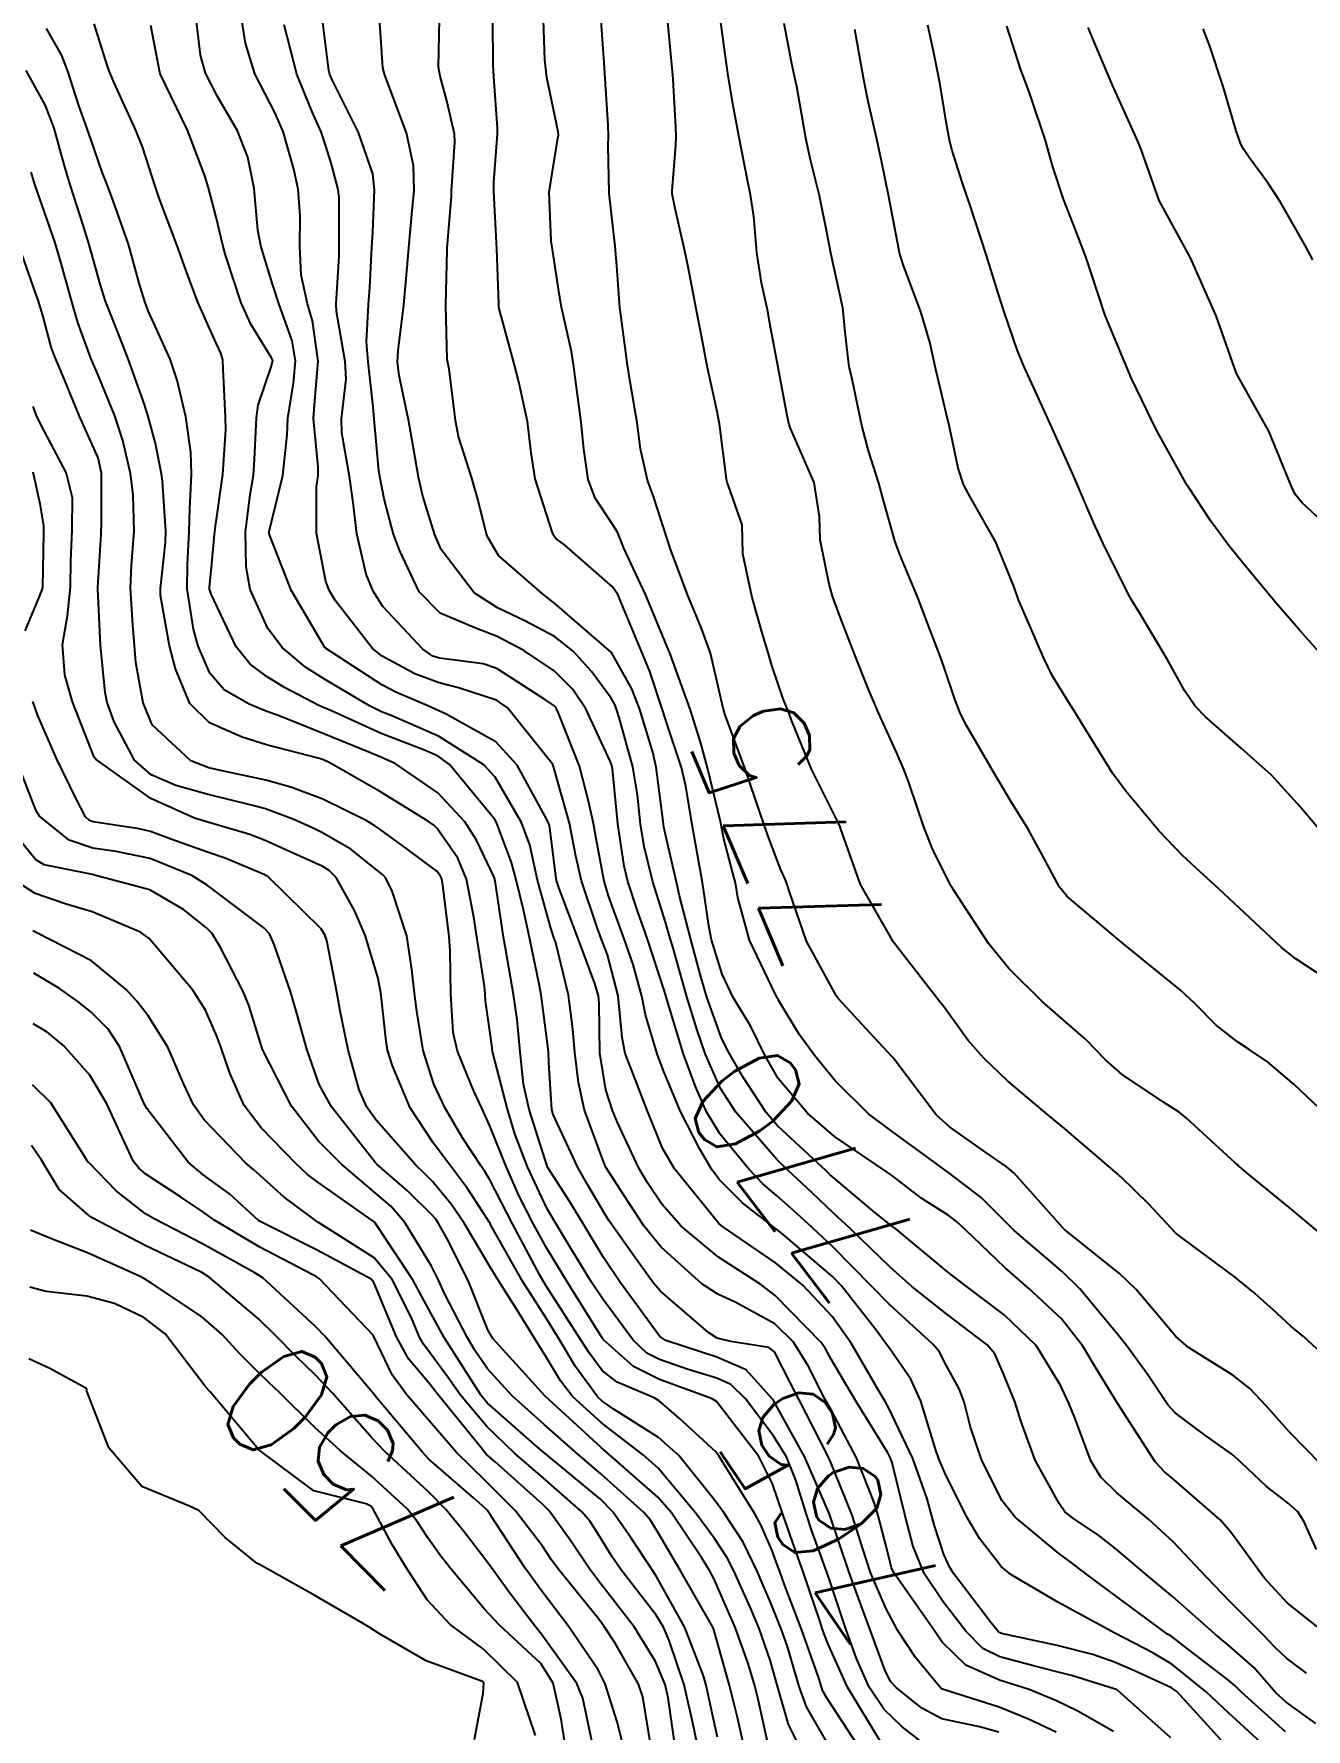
# Model space of a CAD drawing. Header units: metres. Extents: x 318500 to 325275, y 7408834 to 7428799.
# Drawn here: x 322274.9 to 322319.3, y 7422245.1 to 7422304.2 of the extents above; entities that cross this region are included whole.
import ezdxf
from ezdxf.enums import TextEntityAlignment as Align

# ---------------------------------------------------------------- set-up
doc = ezdxf.new("R2010")
doc.units = ezdxf.units.M
doc.header["$MEASUREMENT"] = 0
for name, color, linetype in [('Cotas', 45, 'Continuous'), ('Curvas de Nivel 1m', 11, 'Continuous'), ('Curvas de Nivel 5m', 15, 'Continuous'), ('Linha Férrea', 20, 'Continuous'), ('Vias Primárias', 230, 'Continuous')]:
    doc.layers.add(name, color=color, linetype=linetype)
doc.styles.add('Style-STANDARD', font='STANDARD.shx')

msp = doc.modelspace()

# ---------------------------------------------------------------- linework, layer by layer
at = {"layer": 'Curvas de Nivel 1m', "flags": 128}
for points, elevation in [([(322314.596, 7422244.773), (322312.744, 7422246.418), (322312.667, 7422246.466), (322312.621, 7422246.48), (322311.128, 7422246.946), (322310.626, 7422247.074), (322309.808, 7422247.278), (322308.631, 7422247.601), (322308.041, 7422247.885), (322307.451, 7422248.488), (322306.655, 7422249.512), (322305.988, 7422250.51), (322305.609, 7422251.446), (322305.332, 7422252.52), (322304.875, 7422254.37), (322304.82, 7422254.529), (322304.723, 7422254.719), (322303.595, 7422256.542), (322302.764, 7422257.956), (322302.556, 7422258.341), (322302.407, 7422258.555), (322300.794, 7422260.2), (322300.291, 7422260.588), (322298.814, 7422261.546), (322297.516, 7422262.623), (322296.838, 7422263.389), (322296.337, 7422264.13), (322296.044, 7422264.642), (322295.29, 7422266.238), (322295.116, 7422266.656), (322294.891, 7422267.382), (322294.682, 7422268.663), (322294.659, 7422270.396), (322294.637, 7422270.664), (322294.509, 7422271.094), (322293.914, 7422272.676), (322293.266, 7422274.406), (322293.172, 7422274.687), (322293.139, 7422274.836), (322293.003, 7422275.977), (322292.923, 7422276.605), (322292.894, 7422276.691), (322292.763, 7422276.943), (322291.798, 7422278.702), (322291.052, 7422279.515), (322289.319, 7422280.483), (322289.068, 7422280.603), (322288.761, 7422280.745), (322287.559, 7422281.247), (322287.077, 7422281.508), (322285.113, 7422282.79), (322285.09, 7422282.815), (322283.91, 7422284.808), (322283.149, 7422286.778), (322283.145, 7422286.82), (322283.15, 7422286.86), (322283.625, 7422288.813), (322283.768, 7422290.235), (322283.802, 7422290.811), (322283.989, 7422292.037), (322284.062, 7422292.808), (322283.943, 7422293.515), (322283.488, 7422294.816), (322283.26, 7422295.488), (322282.851, 7422296.826), (322282.749, 7422297.367), (322282.625, 7422298.83), (322282.403, 7422299.916), (322282.04, 7422300.839), (322281.348, 7422302.039), (322280.921, 7422302.854), (322280.75, 7422303.472), (322280.591, 7422304.858)], 767), ([(322316.591, 7422244.421), (322314.801, 7422246.388), (322314.621, 7422246.519), (322313.326, 7422247.108), (322312.63, 7422247.412), (322311.878, 7422247.676), (322310.635, 7422247.994), (322308.693, 7422248.416), (322308.64, 7422248.43), (322308.612, 7422248.443), (322308.585, 7422248.471), (322308.321, 7422248.799), (322307.03, 7422250.495), (322306.885, 7422250.709), (322306.677, 7422251.168), (322306.352, 7422252.17), (322306.261, 7422252.506), (322306.101, 7422253.107), (322305.598, 7422254.517), (322304.747, 7422256.299), (322304.619, 7422256.531), (322304.428, 7422256.858), (322303.451, 7422258.543), (322302.784, 7422259.47), (322301.756, 7422260.566), (322300.811, 7422261.346), (322298.958, 7422262.608), (322298.886, 7422262.664), (322298.831, 7422262.717), (322297.281, 7422264.626), (322296.861, 7422265.338), (322296.34, 7422266.638), (322295.997, 7422267.54), (322295.567, 7422268.65), (322295.463, 7422269.2), (322295.317, 7422270.654), (322294.951, 7422272.084), (322294.731, 7422272.663), (322294.587, 7422273.044), (322294.035, 7422274.674), (322293.847, 7422275.526), (322293.626, 7422276.681), (322293.067, 7422278.663), (322293.057, 7422278.69), (322293.041, 7422278.724), (322291.458, 7422280.706), (322291.073, 7422280.977), (322289.754, 7422281.407), (322289.078, 7422281.575), (322288.222, 7422281.893), (322287.087, 7422282.504), (322286.755, 7422282.773), (322285.464, 7422284.437), (322285.248, 7422284.789), (322285.125, 7422285.111), (322284.801, 7422286.795), (322284.794, 7422288.423), (322284.85, 7422288.795), (322284.859, 7422289.111), (322284.694, 7422290.798), (322284.723, 7422291.282), (322284.853, 7422292.796), (322284.657, 7422294.212), (322284.485, 7422294.801), (322284.262, 7422295.808), (322284.216, 7422296.806), (322284.228, 7422297.874), (322284.153, 7422298.807), (322284.006, 7422299.499), (322283.631, 7422300.815), (322283.34, 7422301.477), (322282.646, 7422302.831), (322282.321, 7422303.891), (322282.169, 7422304.838)], 768), ([(322319.651, 7422245.277), (322318.615, 7422246.012), (322318.265, 7422246.345), (322317.495, 7422247.223), (322316.636, 7422247.986), (322316.16, 7422248.375), (322314.66, 7422249.697), (322313.816, 7422250.403), (322312.684, 7422251.364), (322312.091, 7422251.829), (322311.167, 7422252.443), (322310.905, 7422252.659), (322310.697, 7422252.944), (322309.861, 7422254.459), (322309.369, 7422255.836), (322309.164, 7422256.466), (322308.76, 7422257.47), (322308.457, 7422258.165), (322308.187, 7422258.479), (322306.786, 7422259.548), (322305.561, 7422260.519), (322304.81, 7422261.197), (322303.41, 7422262.544), (322302.835, 7422263.078), (322302.074, 7422263.793), (322301.237, 7422264.574), (322300.856, 7422264.951), (322299.425, 7422266.602), (322298.892, 7422267.423), (322298.366, 7422268.615), (322298.072, 7422269.465), (322297.716, 7422270.622), (322297.221, 7422272.362), (322297.15, 7422272.628), (322296.969, 7422273.224), (322296.53, 7422274.637), (322296.228, 7422275.867), (322296.103, 7422276.644), (322295.997, 7422277.674), (322295.833, 7422278.648), (322295.352, 7422280.369), (322295.264, 7422280.657), (322295.209, 7422280.796), (322295.074, 7422281.039), (322294.392, 7422281.979), (322293.754, 7422282.68), (322293.098, 7422283.195), (322292.061, 7422283.746), (322291.112, 7422284.195), (322290.299, 7422284.722), (322289.142, 7422286.233), (322288.926, 7422286.743), (322288.509, 7422288.095), (322288.353, 7422288.752), (322288.179, 7422289.761), (322288.001, 7422290.758), (322287.68, 7422292.306), (322287.624, 7422292.764), (322287.644, 7422293.174), (322287.842, 7422294.761), (322287.96, 7422296.07), (322288.013, 7422296.759), (322288.127, 7422297.928), (322288.199, 7422298.757), (322288.184, 7422299.622), (322287.931, 7422300.761), (322287.353, 7422302.318), (322287.181, 7422302.773), (322287.107, 7422303.031), (322286.993, 7422304.776)], 771), ([(322319.327, 7422247.03), (322318.632, 7422247.553), (322318.229, 7422247.939), (322317.824, 7422248.352), (322316.657, 7422249.525), (322315.843, 7422250.378), (322314.688, 7422251.601), (322313.818, 7422252.403), (322313.202, 7422252.91), (322312.709, 7422253.324), (322312.153, 7422253.869), (322311.803, 7422254.434), (322311.248, 7422255.937), (322311.036, 7422256.446), (322310.947, 7422256.642), (322310.756, 7422257.054), (322309.896, 7422258.459), (322308.786, 7422259.533), (322307.5, 7422260.489), (322306.808, 7422261.03), (322305.007, 7422262.527), (322304.901, 7422262.6), (322304.831, 7422262.653), (322304.27, 7422263.101), (322302.848, 7422264.301), (322302.715, 7422264.418), (322302.571, 7422264.554), (322300.873, 7422266.128), (322300.478, 7422266.586), (322299.667, 7422267.83), (322299.225, 7422268.605), (322299.113, 7422268.808), (322298.916, 7422269.222), (322298.41, 7422270.615), (322298.192, 7422271.367), (322297.859, 7422272.621), (322297.463, 7422274.145), (322297.353, 7422274.626), (322297.005, 7422276.138), (322296.916, 7422276.538), (322296.899, 7422276.632), (322296.887, 7422276.757), (322296.646, 7422278.636), (322296.526, 7422279.16), (322296.071, 7422280.645), (322295.793, 7422281.365), (322295.09, 7422282.639), (322293.115, 7422284.349), (322292.671, 7422284.694), (322291.14, 7422286.023), (322290.743, 7422286.716), (322290.424, 7422287.982), (322290.209, 7422288.724), (322289.745, 7422290.178), (322289.64, 7422290.733), (322289.428, 7422292.536), (322289.376, 7422292.738), (322289.351, 7422292.858), (322289.307, 7422294.739), (322289.35, 7422296.668), (322289.352, 7422296.739), (322289.501, 7422298.545), (322289.511, 7422298.738), (322289.622, 7422300.442), (322289.607, 7422300.737), (322289.347, 7422301.882), (322289.105, 7422302.744), (322289.051, 7422303.058), (322289.091, 7422304.744)], 772), ([(322320.124, 7422248.318), (322318.657, 7422249.481), (322317.854, 7422250.352), (322316.694, 7422251.95), (322316.318, 7422252.374), (322314.714, 7422253.77), (322314.373, 7422254.052), (322314.051, 7422254.4), (322312.75, 7422256.42), (322311.99, 7422257.659), (322311.53, 7422258.439), (322310.784, 7422259.394), (322309.635, 7422260.462), (322308.811, 7422261.181), (322307.44, 7422262.491), (322307.125, 7422262.788), (322306.835, 7422263.002), (322305.914, 7422263.587), (322304.849, 7422264.402), (322304.673, 7422264.532), (322302.868, 7422265.754), (322301.921, 7422266.564), (322300.898, 7422267.772), (322300.433, 7422268.587), (322299.939, 7422269.614), (322299.335, 7422270.604), (322298.942, 7422271.414), (322298.579, 7422272.614), (322298.479, 7422273.103), (322298.257, 7422274.617), (322298.097, 7422275.521), (322297.896, 7422276.621), (322297.684, 7422277.969), (322297.524, 7422278.625), (322297.061, 7422280.024), (322296.871, 7422280.633), (322296.422, 7422281.979), (322296.149, 7422282.644), (322295.446, 7422284.324), (322295.306, 7422284.657), (322295.124, 7422284.93), (322293.442, 7422286.389), (322293.149, 7422286.619), (322293.089, 7422286.691), (322293.03, 7422286.812), (322292.422, 7422288.697), (322292.279, 7422289.604), (322292.153, 7422290.7), (322291.849, 7422292.075), (322291.688, 7422292.705), (322291.246, 7422294.33), (322291.168, 7422294.63), (322291.158, 7422294.711), (322291.158, 7422294.805), (322291.085, 7422296.722), (322291.074, 7422296.931), (322290.978, 7422298.723), (322290.987, 7422299.05), (322291.113, 7422300.722), (322291.11, 7422300.945), (322290.98, 7422302.724), (322290.963, 7422303.127), (322290.944, 7422304.724)], 773), ([(322319.674, 7422251.337), (322319.237, 7422252.332), (322319.028, 7422252.66), (322318.706, 7422252.952), (322317.917, 7422253.557), (322317.063, 7422254.365), (322316.724, 7422254.668), (322315.77, 7422255.344), (322314.746, 7422256.108), (322314.497, 7422256.394), (322313.792, 7422257.436), (322313.081, 7422258.415), (322312.776, 7422258.809), (322311.417, 7422260.441), (322310.809, 7422261.037), (322309.134, 7422262.467), (322308.833, 7422262.769), (322307.982, 7422263.623), (322306.85, 7422264.484), (322304.871, 7422265.921), (322304.056, 7422266.538), (322302.897, 7422267.683), (322302.176, 7422268.561), (322301.646, 7422269.298), (322300.929, 7422270.485), (322300.899, 7422270.55), (322300.882, 7422270.581), (322300.812, 7422270.702), (322299.901, 7422272.596), (322299.498, 7422274.087), (322299.408, 7422274.604), (322299.322, 7422274.933), (322299.005, 7422276.131), (322298.909, 7422276.611), (322298.887, 7422276.737), (322298.44, 7422278.616), (322298.203, 7422279.469), (322297.842, 7422280.622), (322297.133, 7422282.586), (322297.117, 7422282.63), (322297.091, 7422282.696), (322296.289, 7422284.642), (322295.517, 7422286.282), (322295.366, 7422286.657), (322295.304, 7422286.811), (322295.154, 7422287.056), (322294.512, 7422288.018), (322294.27, 7422288.674), (322294.127, 7422289.735), (322294.029, 7422290.678), (322293.838, 7422292.064), (322293.759, 7422292.682), (322293.688, 7422293.136), (322293.348, 7422294.689), (322293.257, 7422295.161), (322293.028, 7422296.694), (322292.982, 7422296.997), (322292.91, 7422298.696), (322293.219, 7422300.582), (322293.239, 7422300.691), (322293.224, 7422300.8), (322292.833, 7422302.698), (322292.756, 7422303.313), (322292.713, 7422304.7)], 774), ([(322319.704, 7422258.326), (322319.22, 7422258.771), (322318.788, 7422259.136), (322318.152, 7422259.711), (322317.439, 7422260.36), (322316.807, 7422260.866), (322315.059, 7422262.155), (322314.829, 7422262.328), (322314.758, 7422262.391), (322313.825, 7422263.39), (322312.849, 7422264.342), (322312.808, 7422264.379), (322312.758, 7422264.421), (322310.874, 7422266.039), (322310.366, 7422266.455), (322308.898, 7422267.691), (322308.073, 7422268.483), (322307.526, 7422269.101), (322306.924, 7422269.938), (322306.685, 7422270.261), (322306.489, 7422270.507), (322304.959, 7422272.484), (322304.927, 7422272.53), (322304.862, 7422272.631), (322303.773, 7422274.542), (322303.091, 7422276.468), (322303.062, 7422276.549), (322303.012, 7422276.658), (322302.061, 7422278.565), (322301.365, 7422280.276), (322301.258, 7422280.577), (322301.202, 7422280.71), (322301.074, 7422281.021), (322300.684, 7422282.184), (322300.565, 7422282.588), (322300.334, 7422283.359), (322299.978, 7422284.597), (322299.667, 7422286.077), (322299.655, 7422286.602), (322299.646, 7422287.094), (322299.168, 7422288.449), (322299.122, 7422288.563), (322299.111, 7422288.611), (322299.094, 7422288.688), (322298.858, 7422290.615), (322298.773, 7422291.05), (322298.428, 7422292.622), (322298.239, 7422293.624), (322298.039, 7422294.628), (322297.75, 7422296.155), (322297.645, 7422296.635), (322297.302, 7422298.131), (322297.208, 7422298.641), (322297.203, 7422298.749), (322297.327, 7422300.329), (322297.343, 7422300.64), (322297.335, 7422300.95), (322297.239, 7422302.641), (322297.23, 7422302.774), (322297.046, 7422304.643)], 776), ([(322319.854, 7422262.33), (322318.838, 7422263.184), (322318.197, 7422263.703), (322317.383, 7422264.362), (322316.857, 7422264.817), (322315.138, 7422266.387), (322314.883, 7422266.597), (322314.342, 7422266.944), (322312.902, 7422267.912), (322312.317, 7422268.429), (322311.622, 7422269.144), (322310.923, 7422269.754), (322310.112, 7422270.458), (322308.947, 7422271.609), (322308.234, 7422272.481), (322306.988, 7422274.393), (322306.925, 7422274.501), (322306.278, 7422275.786), (322305.993, 7422276.515), (322305.462, 7422278.096), (322305.298, 7422278.526), (322305.049, 7422279.106), (322304.395, 7422280.537), (322303.999, 7422281.46), (322303.579, 7422282.553), (322303.108, 7422283.751), (322302.805, 7422284.563), (322302.674, 7422285.018), (322302.368, 7422286.568), (322302.339, 7422287.387), (322302.156, 7422288.57), (322301.343, 7422290.434), (322301.286, 7422290.579), (322301.206, 7422290.964), (322300.899, 7422292.585), (322300.637, 7422293.982), (322300.527, 7422294.591), (322300.323, 7422295.535), (322300.157, 7422296.597), (322300.048, 7422297.85), (322299.937, 7422298.601), (322299.83, 7422299.117), (322299.544, 7422300.607), (322299.346, 7422301.647), (322299.177, 7422302.613), (322299.143, 7422302.833), (322298.895, 7422304.617)], 777), ([(322308.598, 7422244.972), (322307.921, 7422245.159), (322306.604, 7422245.435), (322305.911, 7422245.812), (322305.021, 7422246.524), (322304.823, 7422246.736), (322304.619, 7422247.141), (322304.11, 7422248.535), (322303.8, 7422249.391), (322303.382, 7422250.543), (322302.703, 7422252.537), (322302.69, 7422252.572), (322301.833, 7422254.563), (322300.749, 7422256.513), (322300.708, 7422256.581), (322299.778, 7422257.612), (322298.764, 7422258.05), (322296.98, 7422258.628), (322296.772, 7422258.776), (322295.4, 7422260.651), (322294.813, 7422261.527), (322294.119, 7422262.671), (322293.637, 7422263.477), (322292.85, 7422264.675), (322292.219, 7422266.697), (322292.019, 7422267.572), (322291.896, 7422268.7), (322291.79, 7422269.833), (322291.669, 7422270.703), (322291.404, 7422272.254), (322291.322, 7422272.706), (322291.028, 7422274.671), (322291.021, 7422274.71), (322291.014, 7422274.733), (322290.991, 7422274.8), (322290.374, 7422276.09), (322289.965, 7422276.726), (322289.025, 7422277.745), (322287.543, 7422278.762), (322287.043, 7422278.99), (322286.685, 7422279.134), (322285.055, 7422279.804), (322283.433, 7422280.446), (322283.066, 7422280.578), (322282.443, 7422280.829), (322281.571, 7422281.338), (322281.081, 7422281.915), (322280.666, 7422282.854), (322280.506, 7422283.449), (322280.287, 7422284.858), (322280.291, 7422285.7), (322280.352, 7422286.858), (322280.381, 7422287.635), (322280.434, 7422288.857), (322280.409, 7422289.631), (322280.242, 7422290.86), (322279.941, 7422292.141), (322279.694, 7422292.865), (322279.24, 7422293.868), (322278.927, 7422294.555), (322278.808, 7422294.877), (322278.614, 7422295.525), (322278.238, 7422296.886), (322277.641, 7422298.559), (322277.515, 7422298.897), (322277.457, 7422299.043), (322277.315, 7422299.393), (322276.934, 7422300.513), (322276.802, 7422300.908), (322276.497, 7422301.758), (322276.123, 7422302.919), (322275.913, 7422303.469), (322275.375, 7422304.407)], 764), ([(322312.599, 7422244.994), (322311.35, 7422245.698), (322310.614, 7422246.064), (322309.658, 7422246.46), (322308.623, 7422246.779), (322307.443, 7422247.303), (322306.636, 7422248.096), (322306.469, 7422248.334), (322306.349, 7422248.504), (322305.618, 7422249.553), (322304.929, 7422250.526), (322304.849, 7422250.704), (322304.679, 7422251.409), (322304.391, 7422252.533), (322304.251, 7422252.98), (322303.628, 7422254.541), (322302.745, 7422256.209), (322302.552, 7422256.553), (322301.944, 7422257.745), (322301.432, 7422258.57), (322300.78, 7422259.217), (322299.427, 7422259.963), (322298.795, 7422260.248), (322298.238, 7422260.616), (322296.819, 7422261.894), (322296.212, 7422262.639), (322295.663, 7422263.473), (322294.902, 7422264.659), (322294.851, 7422264.752), (322294.147, 7422266.671), (322293.933, 7422267.636), (322293.804, 7422268.677), (322293.741, 7422269.5), (322293.59, 7422270.68), (322293.141, 7422272.503), (322293.075, 7422272.688), (322292.965, 7422273.018), (322292.506, 7422274.695), (322292.233, 7422275.929), (322291.949, 7422276.701), (322291.034, 7422278.287), (322290.633, 7422278.716), (322289.055, 7422279.712), (322287.395, 7422280.435), (322287.067, 7422280.561), (322286.649, 7422280.774), (322285.079, 7422281.709), (322284.413, 7422282.129), (322283.603, 7422282.812), (322283.1, 7422283.478), (322282.487, 7422284.83), (322282.341, 7422285.622), (322282.321, 7422286.832), (322282.486, 7422288.153), (322282.596, 7422288.829), (322282.639, 7422289.367), (322282.709, 7422290.827), (322282.766, 7422291.267), (322283.227, 7422292.641), (322283.265, 7422292.784), (322283.272, 7422292.819), (322283.263, 7422292.852), (322283.231, 7422292.922), (322282.5, 7422294.088), (322282.173, 7422294.836), (322281.619, 7422296.501), (322281.525, 7422296.846), (322281.295, 7422297.821), (322281.025, 7422298.853), (322280.896, 7422299.272), (322280.296, 7422300.86), (322279.359, 7422302.8), (322279.336, 7422302.87), (322279.018, 7422304.517)], 766), ([(322318.014, 7422244.349), (322316.609, 7422245.64), (322315.83, 7422246.378), (322314.629, 7422247.338), (322313.964, 7422247.731), (322312.64, 7422248.42), (322310.656, 7422249.502), (322309.014, 7422250.467), (322308.673, 7422250.752), (322307.921, 7422251.72), (322307.474, 7422252.488), (322306.713, 7422254.018), (322306.506, 7422254.503), (322306.384, 7422254.846), (322305.879, 7422256.513), (322305.525, 7422257.286), (322304.768, 7422258.372), (322304.653, 7422258.531), (322304.319, 7422258.992), (322303.1, 7422260.547), (322302.805, 7422260.855), (322301.072, 7422262.33), (322300.829, 7422262.531), (322300.757, 7422262.581), (322299.665, 7422263.425), (322298.846, 7422264.245), (322298.573, 7422264.613), (322298.165, 7422265.313), (322297.489, 7422266.624), (322296.901, 7422268.038), (322296.68, 7422268.633), (322296.273, 7422269.99), (322296.139, 7422270.642), (322295.843, 7422271.75), (322295.528, 7422272.651), (322294.982, 7422274.148), (322294.828, 7422274.662), (322294.545, 7422276.207), (322294.455, 7422276.668), (322294.291, 7422277.401), (322293.965, 7422278.676), (322293.236, 7422280.519), (322293.152, 7422280.689), (322293.12, 7422280.739), (322293.071, 7422280.784), (322292.792, 7422280.974), (322291.084, 7422282.077), (322290.612, 7422282.244), (322289.087, 7422282.44), (322288.857, 7422282.513), (322288.505, 7422282.749), (322287.112, 7422284.246), (322286.768, 7422284.774), (322286.533, 7422285.372), (322286.203, 7422286.779), (322286.077, 7422287.865), (322285.953, 7422288.782), (322285.681, 7422290.296), (322285.673, 7422290.785), (322285.833, 7422292.172), (322285.799, 7422292.784), (322285.498, 7422294.537), (322285.481, 7422294.788), (322285.582, 7422296.48), (322285.589, 7422296.787), (322285.583, 7422298.51), (322285.557, 7422298.788), (322285.319, 7422299.671), (322285.054, 7422300.52), (322284.954, 7422300.796), (322284.642, 7422301.499), (322284.11, 7422302.813), (322283.666, 7422304.537)], 769), ([(322320.202, 7422266.327), (322318.898, 7422267.569), (322317.963, 7422268.354), (322317.334, 7422268.783), (322316.917, 7422269.05), (322316.179, 7422269.637), (322315.434, 7422270.392), (322314.937, 7422270.856), (322313.015, 7422272.419), (322312.961, 7422272.464), (322312.753, 7422272.634), (322310.985, 7422274.127), (322310.71, 7422274.454), (322310.114, 7422275.576), (322309.615, 7422276.471), (322309.024, 7422277.432), (322308.394, 7422278.486), (322307.473, 7422280.087), (322307.255, 7422280.498), (322307.075, 7422280.971), (322306.695, 7422282.114), (322306.551, 7422282.508), (322306.202, 7422283.415), (322305.783, 7422284.52), (322305.143, 7422286.057), (322304.964, 7422286.533), (322304.571, 7422287.945), (322304.411, 7422288.541), (322304.056, 7422289.678), (322303.818, 7422290.551), (322303.452, 7422292.331), (322303.394, 7422292.558), (322303.37, 7422292.697), (322303.242, 7422293.807), (322303.164, 7422294.561), (322303.15, 7422294.663), (322302.741, 7422296.565), (322302.61, 7422297.247), (322302.336, 7422298.57), (322302.021, 7422299.875), (322301.87, 7422300.575), (322301.548, 7422302.387), (322301.509, 7422302.579), (322301.37, 7422303.232), (322301.113, 7422304.584)], 778), ([(322320.037, 7422271.236), (322318.954, 7422271.954), (322318.461, 7422272.347), (322316.98, 7422273.724), (322316.281, 7422274.381), (322315.605, 7422275), (322315.002, 7422275.56), (322314.191, 7422276.408), (322313.031, 7422277.794), (322312.566, 7422278.427), (322311.731, 7422279.769), (322311.32, 7422280.446), (322311.224, 7422280.601), (322311.074, 7422280.833), (322310.453, 7422281.829), (322310.16, 7422282.464), (322309.406, 7422284.185), (322309.282, 7422284.478), (322309.127, 7422284.915), (322308.496, 7422286.487), (322307.614, 7422288.047), (322307.364, 7422288.498), (322307.179, 7422289.072), (322306.875, 7422290.505), (322306.774, 7422290.939), (322306.403, 7422292.512), (322306.189, 7422293.465), (322305.871, 7422294.521), (322305.274, 7422296.133), (322305.147, 7422296.532), (322305.108, 7422296.707), (322304.759, 7422298.538), (322304.513, 7422299.733), (322304.341, 7422300.545), (322304.043, 7422301.857), (322303.901, 7422302.552), (322303.573, 7422304.372)], 779), ([(322320.048, 7422282.33), (322319.106, 7422283.395), (322318.271, 7422284.353), (322317.14, 7422285.713), (322316.61, 7422286.378), (322315.991, 7422287.221), (322315.21, 7422288.399), (322315.171, 7422288.461), (322314.081, 7422290.411), (322313.227, 7422292.194), (322313.134, 7422292.421), (322312.569, 7422293.756), (322312.29, 7422294.434), (322311.801, 7422295.913), (322311.63, 7422296.445), (322311.293, 7422297.33), (322310.848, 7422298.457), (322310.469, 7422299.61), (322310.233, 7422300.466), (322309.667, 7422302.164), (322309.546, 7422302.477), (322309.367, 7422302.963), (322308.874, 7422304.485)], 781), ([(322320.825, 7422286.323), (322319.165, 7422287.871), (322318.956, 7422288.131), (322318.837, 7422288.345), (322318.591, 7422288.937), (322318.012, 7422290.358), (322317.221, 7422291.765), (322316.889, 7422292.375), (322316.457, 7422293.596), (322316.179, 7422294.386), (322315.28, 7422296.4), (322314.186, 7422298.411), (322313.562, 7422300.184), (322313.47, 7422300.419), (322313.335, 7422300.727), (322312.557, 7422302.432), (322311.945, 7422303.878), (322311.718, 7422304.445)], 782), ([(322319.553, 7422296.337), (322319.287, 7422296.837), (322318.424, 7422298.353), (322317.979, 7422299.022), (322317.325, 7422299.901), (322317.138, 7422300.183), (322317.043, 7422300.374), (322316.878, 7422300.836), (322316.422, 7422302.384), (322315.948, 7422303.825), (322315.72, 7422304.395)], 783), ([(322306.068, 7422244.508), (322305.231, 7422245.152), (322304.602, 7422245.755), (322304.071, 7422246.535), (322303.63, 7422247.535), (322303.276, 7422248.544), (322302.667, 7422250.353), (322302.603, 7422250.551), (322302.087, 7422251.962), (322301.886, 7422252.562), (322301.517, 7422253.759), (322301.19, 7422254.573), (322300.731, 7422255.321), (322299.763, 7422256.595), (322299.251, 7422257.099), (322298.757, 7422257.315), (322297.755, 7422257.625), (322296.763, 7422257.976), (322296.324, 7422258.195), (322295.847, 7422258.644), (322294.791, 7422260.062), (322294.39, 7422260.666), (322293.688, 7422261.806), (322293.164, 7422262.685), (322293.039, 7422262.894), (322292.836, 7422263.248), (322292.156, 7422264.697), (322291.72, 7422265.848), (322291.464, 7422266.704), (322290.945, 7422268.674), (322290.938, 7422268.71), (322290.912, 7422268.934), (322290.696, 7422270.482), (322290.678, 7422270.714), (322290.653, 7422270.995), (322290.389, 7422272.719), (322290.286, 7422273.404), (322290.033, 7422274.724), (322289.724, 7422275.456), (322289.008, 7422276.501), (322288.885, 7422276.618), (322288.701, 7422276.745), (322287.025, 7422277.778), (322285.262, 7422278.788), (322285.042, 7422278.892), (322284.896, 7422278.939), (322283.049, 7422279.42), (322282.206, 7422279.679), (322281.06, 7422280.179), (322280.382, 7422280.857), (322279.88, 7422282.064), (322279.67, 7422282.864), (322279.357, 7422284.627), (322279.357, 7422284.868), (322279.53, 7422286.48), (322279.542, 7422286.866), (322279.425, 7422288.61), (322279.395, 7422288.868), (322279.186, 7422289.933), (322278.929, 7422290.874), (322278.794, 7422291.289), (322278.227, 7422292.885), (322277.952, 7422293.604), (322277.436, 7422294.897), (322277.258, 7422295.45), (322276.85, 7422296.906), (322276.656, 7422297.543), (322276.211, 7422298.916), (322276.01, 7422299.613), (322275.641, 7422300.925), (322275.342, 7422301.718), (322274.673, 7422302.937)], 763), ([(322304.449, 7422244.674), (322303.322, 7422246.543), (322302.633, 7422248.063), (322302.452, 7422248.553), (322302.348, 7422248.851), (322301.772, 7422250.563), (322301.481, 7422251.371), (322301.063, 7422252.574), (322300.706, 7422253.629), (322300.225, 7422254.587), (322298.748, 7422256.507), (322298.58, 7422256.612), (322296.756, 7422257.275), (322295.848, 7422257.731), (322294.803, 7422258.66), (322294.771, 7422258.704), (322293.543, 7422260.679), (322292.818, 7422261.868), (322292.362, 7422262.695), (322291.871, 7422263.669), (322291.414, 7422264.704), (322290.87, 7422266.064), (322290.576, 7422266.715), (322290.281, 7422267.327), (322289.719, 7422268.728), (322289.569, 7422269.382), (322289.486, 7422270.732), (322289.464, 7422272.221), (322289.425, 7422272.733), (322289.207, 7422274.517), (322289.165, 7422274.737), (322289.113, 7422274.86), (322288.993, 7422275.004), (322287.996, 7422275.751), (322287.007, 7422276.471), (322286.831, 7422276.595), (322286.527, 7422276.775), (322285.021, 7422277.518), (322283.901, 7422277.933), (322283.03, 7422278.179), (322281.341, 7422278.539), (322281.036, 7422278.612), (322280.417, 7422278.856), (322279.059, 7422280.117), (322278.746, 7422280.875), (322278.498, 7422282.293), (322278.443, 7422282.88), (322278.388, 7422283.593), (322278.306, 7422284.882), (322278.339, 7422285.675), (322278.436, 7422286.881), (322278.402, 7422288.121), (322278.305, 7422288.883), (322278.04, 7422290.035), (322277.76, 7422290.892), (322277.22, 7422292.225), (322276.927, 7422292.905), (322276.476, 7422294.145), (322276.245, 7422294.915), (322275.859, 7422296.334), (322275.683, 7422296.924), (322275.297, 7422298.038), (322274.983, 7422298.933), (322274.849, 7422299.4)], 762), ([(322303.65, 7422244.539), (322302.606, 7422246.147), (322302.461, 7422246.405), (322302.409, 7422246.553), (322302.315, 7422246.854), (322301.712, 7422248.564), (322301.126, 7422250.11), (322300.955, 7422250.576), (322300.882, 7422250.787), (322300.677, 7422251.325), (322300.3, 7422252.2), (322300.083, 7422252.589), (322299.016, 7422254.305), (322298.836, 7422254.608), (322298.722, 7422254.748), (322297.444, 7422255.919), (322296.749, 7422256.534), (322296.574, 7422256.633), (322295.282, 7422257.178), (322294.759, 7422257.591), (322294.306, 7422258.208), (322294.01, 7422258.671), (322292.798, 7422260.551), (322292.712, 7422260.691), (322292.583, 7422260.912), (322291.628, 7422262.702), (322290.845, 7422264.234), (322290.668, 7422264.532), (322290.54, 7422264.715), (322289.887, 7422265.702), (322289.29, 7422266.734), (322288.893, 7422267.574), (322288.513, 7422268.746), (322288.295, 7422270.121), (322288.216, 7422270.751), (322288.122, 7422271.572), (322287.948, 7422272.755), (322287.431, 7422274.315), (322287.22, 7422274.767), (322287.105, 7422274.882), (322286.992, 7422274.975), (322285.99, 7422275.77), (322285.006, 7422276.349), (322284.705, 7422276.493), (322284.005, 7422276.805), (322283.015, 7422277.182), (322282.529, 7422277.316), (322281.022, 7422277.681), (322279.887, 7422278.001), (322279.032, 7422278.364), (322278.444, 7422278.879), (322277.737, 7422280.212), (322277.496, 7422280.894), (322277.425, 7422281.246), (322277.264, 7422282.897), (322277.165, 7422284.853), (322277.168, 7422284.899), (322277.282, 7422286.764), (322277.287, 7422286.898), (322277.293, 7422287.039), (322277.294, 7422288.898), (322277.178, 7422289.433), (322276.519, 7422290.91), (322276.015, 7422292.121), (322275.677, 7422292.923), (322275.558, 7422293.25), (322275.245, 7422294.396), (322275.087, 7422294.932), (322274.996, 7422295.19), (322274.378, 7422296.939)], 761), ([(322274.635, 7422283.396), (322275.114, 7422284.536), (322275.227, 7422284.819), (322275.248, 7422284.928), (322275.284, 7422286.792), (322275.289, 7422286.928), (322275.284, 7422287.061), (322275.159, 7422287.82), (322274.914, 7422288.933)], 759), ([(322301.595, 7422244.565), (322301.261, 7422245.235), (322300.876, 7422246.576), (322300.624, 7422247.483), (322300.232, 7422248.586), (322299.931, 7422249.31), (322299.358, 7422250.6), (322299.125, 7422251.054), (322298.681, 7422251.724), (322298.016, 7422252.617), (322296.713, 7422254.175), (322296.198, 7422254.638), (322294.737, 7422255.765), (322293.726, 7422256.675), (322293.303, 7422257.23), (322292.764, 7422258.132), (322292.417, 7422258.694), (322291.797, 7422259.688), (322291.152, 7422260.706), (322290.808, 7422261.27), (322289.95, 7422262.723), (322289.499, 7422263.393), (322288.844, 7422264.176), (322288.56, 7422264.457), (322288.266, 7422264.749), (322286.873, 7422266.322), (322286.551, 7422266.773), (322286.287, 7422267.378), (322285.903, 7422268.78), (322285.637, 7422270.069), (322285.51, 7422270.784), (322285.155, 7422272.59), (322285.09, 7422272.789), (322284.963, 7422272.997), (322283.102, 7422274.818), (322283.032, 7422274.861), (322282.991, 7422274.879), (322281.614, 7422275.459), (322280.998, 7422275.674), (322279.747, 7422276.118), (322279.005, 7422276.386), (322278.612, 7422276.482), (322277.008, 7422276.726), (322276.877, 7422276.77), (322276.739, 7422276.904), (322276.422, 7422277.506), (322275.744, 7422278.919), (322275.063, 7422280.462), (322274.901, 7422280.932)], 759), ([(322300.541, 7422244.581), (322300.186, 7422246.167), (322300.085, 7422246.588), (322299.851, 7422247.362), (322299.406, 7422248.599), (322298.665, 7422250.303), (322298.507, 7422250.612), (322298.229, 7422251.06), (322297.174, 7422252.625), (322296.698, 7422253.168), (322295.007, 7422254.656), (322294.724, 7422254.904), (322292.77, 7422256.69), (322290.951, 7422258.708), (322290.774, 7422259.008), (322290.081, 7422260.721), (322289.345, 7422262.209), (322289.04, 7422262.737), (322288.956, 7422262.862), (322288.833, 7422263.007), (322287.956, 7422263.868), (322286.914, 7422264.769), (322286.851, 7422264.829), (322285.324, 7422266.786), (322284.892, 7422267.566), (322284.462, 7422268.797), (322284.126, 7422270.006), (322283.884, 7422270.806), (322283.323, 7422272.446), (322283.156, 7422272.817), (322282.963, 7422273.034), (322282.202, 7422273.601), (322280.985, 7422274.516), (322280.449, 7422274.855), (322278.996, 7422275.452), (322277.808, 7422275.698), (322276.999, 7422275.805), (322276.174, 7422276.085), (322275.131, 7422276.928), (322275.013, 7422277.109), (322274.303, 7422278.937)], 758), ([(322299.682, 7422244.594), (322299.482, 7422245.48), (322299.203, 7422246.601), (322298.64, 7422248.58), (322298.63, 7422248.61), (322298.616, 7422248.634), (322297.487, 7422250.622), (322296.683, 7422251.977), (322296.434, 7422252.381), (322296.217, 7422252.637), (322294.71, 7422253.987), (322293.915, 7422254.672), (322292.735, 7422255.698), (322291.623, 7422256.701), (322290.759, 7422257.65), (322290.326, 7422258.277), (322290.062, 7422258.721), (322289.274, 7422260.251), (322289.049, 7422260.736), (322288.807, 7422261.223), (322287.874, 7422262.754), (322287.388, 7422263.315), (322286.84, 7422263.782), (322285.666, 7422264.782), (322284.862, 7422265.584), (322283.92, 7422266.804), (322282.91, 7422268.79), (322282.897, 7422268.82), (322282.433, 7422270.335), (322282.228, 7422270.831), (322281.433, 7422272.362), (322281.144, 7422272.847), (322280.963, 7422273.034), (322280.161, 7422273.67), (322278.982, 7422274.361), (322277.006, 7422274.883), (322276.99, 7422274.886), (322276.921, 7422274.901), (322275.298, 7422275.231), (322274.995, 7422275.409), (322273.761, 7422276.942)], 757), ([(322298.779, 7422244.795), (322298.6, 7422245.635), (322298.383, 7422246.612), (322298.293, 7422246.935), (322297.642, 7422248.62), (322296.666, 7422250.375), (322296.501, 7422250.633), (322295.775, 7422251.738), (322295.136, 7422252.653), (322294.697, 7422253.095), (322292.767, 7422254.689), (322292.721, 7422254.727), (322292.494, 7422254.922), (322290.746, 7422256.455), (322290.536, 7422256.713), (322289.84, 7422257.803), (322289.255, 7422258.733), (322288.783, 7422259.592), (322288.152, 7422260.75), (322286.83, 7422262.751), (322286.813, 7422262.77), (322284.844, 7422264.154), (322284.48, 7422264.429), (322284.083, 7422264.802), (322282.868, 7422266.051), (322282.277, 7422266.829), (322281.774, 7422267.96), (322281.468, 7422268.842), (322281.321, 7422269.251), (322280.923, 7422270.159), (322280.478, 7422270.855), (322278.957, 7422272.656), (322278.655, 7422272.875), (322276.97, 7422273.591), (322276.026, 7422273.863), (322274.979, 7422274.224), (322273.895, 7422274.941)], 756), ([(322297.287, 7422244.623), (322297.061, 7422246.17), (322296.958, 7422246.627), (322296.622, 7422247.434), (322295.872, 7422248.642), (322294.663, 7422250.207), (322294.319, 7422250.665), (322293.659, 7422251.655), (322292.908, 7422252.687), (322292.693, 7422252.913), (322291.024, 7422254.399), (322290.719, 7422254.673), (322290.681, 7422254.711), (322290.494, 7422254.942), (322289.039, 7422256.736), (322288.916, 7422256.902), (322288.754, 7422257.105), (322288.003, 7422257.992), (322287.589, 7422258.758), (322286.798, 7422260.655), (322286.7, 7422260.771), (322284.815, 7422261.787), (322282.902, 7422262.745), (322282.829, 7422262.785), (322282.778, 7422262.821), (322281.756, 7422263.753), (322280.846, 7422264.416), (322280.32, 7422264.855), (322278.878, 7422266.733), (322278.801, 7422266.871), (322278.729, 7422267.026), (322277.923, 7422268.885), (322277.524, 7422269.499), (322276.922, 7422270.1), (322276.476, 7422270.457), (322275.829, 7422270.917), (322274.938, 7422271.446)], 754), ([(322296.433, 7422244.632), (322296.176, 7422246.206), (322296.03, 7422246.639), (322295.21, 7422248.073), (322294.83, 7422248.657), (322294.644, 7422248.909), (322293.214, 7422250.682), (322292.986, 7422250.998), (322292.678, 7422251.457), (322291.721, 7422252.7), (322290.705, 7422253.722), (322289.68, 7422254.726), (322288.736, 7422255.82), (322287.939, 7422256.752), (322287.435, 7422257.438), (322286.799, 7422258.77), (322286.771, 7422258.823), (322284.898, 7422260.789), (322284.801, 7422260.857), (322284.673, 7422260.921), (322282.816, 7422261.889), (322281.219, 7422262.844), (322280.99, 7422263.006), (322280.833, 7422263.126), (322280.048, 7422263.647), (322278.846, 7422264.441), (322278.605, 7422264.631), (322278.413, 7422264.877), (322278.02, 7422265.725), (322277.477, 7422266.891), (322276.895, 7422267.886), (322275.986, 7422268.914), (322275.39, 7422269.399), (322274.917, 7422269.679)], 753), ([(322295.456, 7422244.647), (322295.281, 7422245.334), (322294.869, 7422246.656), (322294.617, 7422247.144), (322293.569, 7422248.676), (322292.658, 7422249.893), (322292.079, 7422250.696), (322290.892, 7422252.504), (322290.745, 7422252.709), (322290.691, 7422252.769), (322290.274, 7422253.139), (322288.716, 7422254.498), (322288.478, 7422254.744), (322286.996, 7422256.516), (322286.787, 7422256.769), (322286.771, 7422256.79), (322286.751, 7422256.822), (322285.087, 7422258.787), (322284.775, 7422259.114), (322282.925, 7422260.818), (322282.801, 7422260.902), (322282.621, 7422261.004), (322280.817, 7422262.003), (322279.152, 7422262.867), (322278.832, 7422263.054), (322277.806, 7422263.852), (322276.849, 7422264.84), (322276.82, 7422264.871), (322276.802, 7422264.901), (322276.71, 7422265.045), (322275.534, 7422266.92), (322274.889, 7422267.552)], 752), ([(322294.398, 7422244.663), (322294.089, 7422246.152), (322293.875, 7422246.671), (322292.636, 7422248.405), (322292.4, 7422248.692), (322291.54, 7422249.817), (322290.902, 7422250.708), (322290.673, 7422251.016), (322289.934, 7422251.973), (322289.316, 7422252.731), (322288.699, 7422253.349), (322287.18, 7422254.763), (322286.727, 7422255.237), (322285.37, 7422256.784), (322284.756, 7422257.42), (322284.06, 7422258.097), (322283.367, 7422258.811), (322282.778, 7422259.386), (322281.048, 7422260.846), (322280.802, 7422261.008), (322280.507, 7422261.151), (322278.816, 7422261.949), (322276.992, 7422262.898), (322276.895, 7422262.963), (322276.831, 7422263.012), (322275.821, 7422263.896), (322275.201, 7422264.925), (322274.858, 7422265.439)], 751), ([(322292.436, 7422244.847), (322291.812, 7422246.698), (322290.627, 7422247.867), (322289.453, 7422248.728), (322288.653, 7422249.586), (322287.901, 7422250.752), (322287.441, 7422251.522), (322286.765, 7422252.769), (322286.691, 7422252.852), (322286.524, 7422252.94), (322284.699, 7422253.384), (322282.784, 7422254.819), (322282.721, 7422254.893), (322281.084, 7422256.845), (322280.926, 7422257.022), (322280.754, 7422257.248), (322279.512, 7422258.863), (322278.778, 7422259.434), (322277.75, 7422259.921), (322276.789, 7422260.181), (322275.371, 7422260.342), (322274.793, 7422260.492)], 749), ([(322290.304, 7422244.714), (322290.606, 7422246.333), (322290.629, 7422246.691), (322290.622, 7422246.71), (322290.59, 7422246.731), (322288.621, 7422247.463), (322286.999, 7422248.401), (322286.638, 7422248.631), (322286.395, 7422248.772), (322284.655, 7422249.78), (322282.807, 7422250.818), (322282.72, 7422250.868), (322282.671, 7422250.9), (322281.606, 7422251.762), (322280.688, 7422252.697), (322280.372, 7422252.853), (322278.7, 7422253.544), (322277.553, 7422254.888), (322276.786, 7422256.863), (322276.784, 7422256.899), (322276.78, 7422256.929), (322276.751, 7422256.972), (322275.495, 7422257.656), (322274.761, 7422257.99)], 748)]:
    msp.add_lwpolyline(points, dxfattribs=dict(at, elevation=elevation))
at = {"layer": 'Curvas de Nivel 5m', "flags": 128}
for points, elevation in [([(322318.6, 7422244.985), (322317.057, 7422246.363), (322316.837, 7422246.581), (322316.624, 7422246.771), (322315.017, 7422248.005), (322314.639, 7422248.298), (322314.584, 7422248.335), (322314.486, 7422248.392), (322312.66, 7422249.737), (322311.715, 7422250.434), (322311.12, 7422250.887), (322310.678, 7422251.217), (322309.171, 7422252.465), (322308.699, 7422253.049), (322307.994, 7422254.481), (322307.613, 7422255.61), (322307.391, 7422256.49), (322307.21, 7422256.948), (322306.763, 7422257.778), (322306.511, 7422258.247), (322306.297, 7422258.507), (322304.79, 7422259.873), (322304.146, 7422260.537), (322302.82, 7422261.889), (322302.096, 7422262.561), (322301.437, 7422263.172), (322300.841, 7422263.698), (322300.363, 7422264.105), (322299.883, 7422264.594), (322298.869, 7422265.846), (322298.404, 7422266.615), (322298.018, 7422267.494), (322297.599, 7422268.623), (322297.015, 7422270.544), (322296.989, 7422270.629), (322296.933, 7422270.82), (322296.343, 7422272.639), (322295.998, 7422273.622), (322295.653, 7422274.65), (322295.525, 7422275.182), (322295.309, 7422276.656), (322295.118, 7422278.58), (322295.105, 7422278.659), (322295.043, 7422278.844), (322294.189, 7422280.673), (322293.742, 7422281.345), (322293.083, 7422282), (322292.027, 7422282.701), (322291.097, 7422283.189), (322290.321, 7422283.502), (322289.109, 7422284.008), (322288.381, 7422284.751), (322287.691, 7422286.212), (322287.486, 7422286.765), (322287.407, 7422287.02), (322287.162, 7422288.003), (322287.001, 7422288.772), (322286.969, 7422288.976), (322286.807, 7422290.774), (322286.776, 7422291.204), (322286.599, 7422292.776), (322286.538, 7422293.476), (322286.609, 7422294.776), (322286.66, 7422295.375), (322286.726, 7422296.776), (322286.759, 7422297.305), (322286.823, 7422298.775), (322286.757, 7422299.334), (322286.264, 7422300.781), (322285.357, 7422302.596), (322285.261, 7422302.801), (322285.225, 7422302.938), (322284.989, 7422304.804)], 770), ([(322319.832, 7422254.323), (322318.736, 7422255.44), (322317.924, 7422256.352), (322317.358, 7422256.96), (322316.761, 7422257.423), (322315.215, 7422258.386), (322314.776, 7422258.774), (322313.39, 7422260.411), (322312.808, 7422260.97), (322310.954, 7422262.448), (322310.885, 7422262.504), (322310.831, 7422262.561), (322309.128, 7422264.467), (322308.854, 7422264.706), (322308.175, 7422265.165), (322306.874, 7422266.086), (322306.414, 7422266.507), (322304.909, 7422268.494), (322304.881, 7422268.53), (322304.25, 7422269.203), (322303.007, 7422270.549), (322302.931, 7422270.645), (322301.893, 7422272.566), (322301.31, 7422274.25), (322301.207, 7422274.577), (322301.142, 7422274.728), (322300.995, 7422275.056), (322300.573, 7422276.154), (322300.422, 7422276.589), (322300.112, 7422277.506), (322299.739, 7422278.6), (322299.067, 7422280.423), (322299.01, 7422280.611), (322298.987, 7422280.694), (322298.541, 7422282.615), (322298.214, 7422283.508), (322297.744, 7422284.624), (322297.144, 7422286.238), (322297.019, 7422286.632), (322296.56, 7422288.042), (322296.338, 7422288.648), (322296.098, 7422289.739), (322295.981, 7422290.652), (322295.729, 7422292.149), (322295.65, 7422292.656), (322295.401, 7422294.506), (322295.382, 7422294.659), (322295.272, 7422296.124), (322295.23, 7422296.661), (322295.228, 7422296.713), (322295.005, 7422298.665), (322294.972, 7422300.311), (322294.982, 7422300.665), (322294.97, 7422301.031), (322294.861, 7422302.667), (322294.827, 7422303.209), (322294.731, 7422304.67)], 775), ([(322310.598, 7422244.967), (322309.636, 7422245.428), (322308.611, 7422245.845), (322306.664, 7422246.454), (322306.62, 7422246.469), (322306.598, 7422246.479), (322306.577, 7422246.501), (322305.69, 7422247.578), (322305.065, 7422248.524), (322304.651, 7422249.295), (322304.117, 7422250.536), (322303.85, 7422251.366), (322303.481, 7422252.542), (322302.718, 7422254.431), (322302.661, 7422254.551), (322302.599, 7422254.675), (322301.628, 7422256.567), (322301.333, 7422257.148), (322300.767, 7422258.241), (322300.57, 7422258.385), (322299.254, 7422258.603), (322298.772, 7422258.72), (322298.474, 7422258.914), (322296.796, 7422260.35), (322296.547, 7422260.634), (322295.865, 7422261.593), (322295.109, 7422262.656), (322294.996, 7422262.822), (322294.834, 7422263.089), (322294.25, 7422264.075), (322293.917, 7422264.674), (322293.048, 7422266.517), (322293.005, 7422266.688), (322292.905, 7422268.326), (322292.891, 7422268.69), (322292.888, 7422268.713), (322292.635, 7422270.693), (322292.568, 7422271.061), (322292.223, 7422272.697), (322292.012, 7422273.662), (322291.766, 7422274.702), (322291.599, 7422275.307), (322291.073, 7422276.709), (322291.012, 7422276.815), (322289.43, 7422278.734), (322289.044, 7422279.021), (322288.565, 7422279.229), (322287.056, 7422279.816), (322285.209, 7422280.647), (322285.069, 7422280.709), (322284.877, 7422280.793), (322283.684, 7422281.419), (322283.08, 7422281.793), (322282.487, 7422282.232), (322281.997, 7422282.836), (322281.117, 7422284.666), (322281.069, 7422284.851), (322281.066, 7422284.906), (322281.132, 7422285.619), (322281.243, 7422286.754), (322281.245, 7422286.849), (322281.261, 7422286.958), (322281.531, 7422288.845), (322281.635, 7422290.401), (322281.625, 7422290.844), (322281.543, 7422292.527), (322281.525, 7422292.846), (322281.46, 7422293.074), (322281.237, 7422293.559), (322280.661, 7422294.856), (322280.298, 7422295.826), (322279.926, 7422296.864), (322279.304, 7422298.492), (322279.176, 7422298.872), (322278.726, 7422300.281), (322278.485, 7422300.883), (322277.738, 7422302.511), (322277.575, 7422302.897), (322277.516, 7422303.052), (322277.366, 7422303.535), (322277.035, 7422304.564)], 765), ([(322319.884, 7422276.331), (322319.025, 7422277.345), (322318.103, 7422278.354), (322317.054, 7422279.303), (322315.804, 7422280.389), (322315.443, 7422280.764), (322315.079, 7422281.308), (322314.466, 7422282.406), (322313.508, 7422284.023), (322313.259, 7422284.419), (322313.124, 7422284.665), (322312.241, 7422286.434), (322311.894, 7422287.176), (322311.352, 7422288.447), (322311.176, 7422288.858), (322310.452, 7422290.461), (322309.823, 7422291.869), (322309.539, 7422292.475), (322309.441, 7422292.686), (322309.237, 7422293.199), (322308.798, 7422294.485), (322308.569, 7422295.178), (322308.162, 7422296.491), (322307.607, 7422298.195), (322307.503, 7422298.498), (322307.315, 7422299.048), (322306.97, 7422300.149), (322306.876, 7422300.507), (322306.766, 7422301.081), (322306.54, 7422302.512), (322306.33, 7422303.562), (322306.125, 7422304.519)], 780), ([(322302.591, 7422244.638), (322301.891, 7422245.849), (322301.63, 7422246.565), (322301.212, 7422247.991), (322301.008, 7422248.574), (322300.653, 7422249.451), (322300.17, 7422250.587), (322299.681, 7422251.596), (322299.02, 7422252.605), (322298.697, 7422253.045), (322297.438, 7422254.623), (322296.729, 7422255.252), (322295.146, 7422256.252), (322294.748, 7422256.525), (322294.605, 7422256.662), (322293.822, 7422257.736), (322293.259, 7422258.683), (322292.781, 7422259.45), (322291.98, 7422260.698), (322290.877, 7422262.661), (322290.854, 7422262.71), (322290.83, 7422262.749), (322290.061, 7422263.941), (322289.475, 7422264.731), (322288.862, 7422265.524), (322288.058, 7422266.752), (322287.443, 7422268.221), (322287.278, 7422268.764), (322287.221, 7422269.073), (322287.035, 7422270.768), (322286.938, 7422271.309), (322286.491, 7422272.775), (322286.117, 7422273.634), (322285.485, 7422274.785), (322285.241, 7422275.036), (322284.994, 7422275.178), (322283.875, 7422275.683), (322283.003, 7422276.082), (322282.465, 7422276.289), (322281.009, 7422276.716), (322280.543, 7422276.855), (322279.02, 7422277.543), (322277.113, 7422278.899), (322277.041, 7422278.986), (322276.284, 7422280.912), (322276.016, 7422281.853), (322275.942, 7422282.917), (322276.109, 7422283.911), (322276.211, 7422284.914), (322276.228, 7422285.819), (322276.278, 7422286.913), (322276.285, 7422288.037), (322276.065, 7422288.917), (322275.195, 7422290.571), (322275.016, 7422290.932), (322274.917, 7422291.221)], 760), ([(322298.064, 7422244.615), (322297.928, 7422245.285), (322297.62, 7422246.62), (322297.096, 7422248.162), (322296.9, 7422248.627), (322296.646, 7422249.051), (322295.41, 7422250.649), (322295.106, 7422251.085), (322294.681, 7422251.784), (322294.344, 7422252.323), (322294.042, 7422252.67), (322292.707, 7422253.837), (322291.708, 7422254.7), (322290.734, 7422255.632), (322289.814, 7422256.724), (322289.374, 7422257.349), (322288.764, 7422258.188), (322288.526, 7422258.502), (322288.393, 7422258.746), (322288.11, 7422259.42), (322287.434, 7422260.76), (322286.811, 7422261.517), (322284.87, 7422262.749), (322284.83, 7422262.771), (322284.795, 7422262.791), (322283.668, 7422263.638), (322282.846, 7422264.373), (322282.607, 7422264.583), (322282.316, 7422264.828), (322280.872, 7422266.327), (322280.501, 7422266.854), (322280.169, 7422267.579), (322279.605, 7422268.863), (322278.921, 7422269.958), (322278.525, 7422270.475), (322278.156, 7422270.882), (322276.945, 7422271.882), (322275.016, 7422272.872), (322274.96, 7422272.9), (322274.902, 7422272.931)], 755), ([(322293.45, 7422244.677), (322293.336, 7422245.417), (322293.057, 7422246.683), (322292.62, 7422247.37), (322291.184, 7422248.705), (322290.648, 7422249.266), (322289.432, 7422250.729), (322289.097, 7422251.156), (322288.68, 7422251.744), (322288.29, 7422252.35), (322287.974, 7422252.751), (322286.707, 7422253.907), (322285.628, 7422254.781), (322284.732, 7422255.612), (322283.514, 7422256.809), (322283.123, 7422257.183), (322282.757, 7422257.53), (322282.111, 7422258.177), (322281.508, 7422258.839), (322280.779, 7422259.476), (322279.02, 7422260.645), (322278.799, 7422260.78), (322278.621, 7422260.873), (322276.812, 7422261.688), (322275.554, 7422262.184), (322274.823, 7422262.479)], 750)]:
    msp.add_lwpolyline(points, dxfattribs=dict(at, elevation=elevation))
at = {"layer": 'Linha Férrea'}
for points in [[(322143.825, 7422393.254, 0.177055), (322348.62, 7422102.056), (322434.806, 7422041.149, -0.110991), (322629.993, 7421830.678), (322682.61, 7421743.599), (322746.773, 7421641.593), (322762.264, 7421616.034), (322784.09, 7421580.598, 0.089131), (322895.412, 7421449.131), (322994.737, 7421367.338, -0.08158), (323134.171, 7421212.836), (323192.504, 7421114.159, 0.09806), (323348.116, 7420944.919), (323507.932, 7420825.984), (323699.619, 7420681.705), (323733.067, 7420655.668, -0.104587), (323843.705, 7420529.863, -0.339852), (323771.4, 7420065.587)], [(323771.4, 7420065.587, 0.339852), (323843.705, 7420529.863, 0.104587), (323733.067, 7420655.668), (323699.619, 7420681.705), (323507.932, 7420825.984), (323348.116, 7420944.919, -0.09806), (323192.504, 7421114.159), (323134.171, 7421212.836, 0.08158), (322994.737, 7421367.338), (322895.412, 7421449.131, -0.089131), (322784.09, 7421580.598), (322762.264, 7421616.034), (322746.773, 7421641.593), (322682.61, 7421743.599), (322629.993, 7421830.678, 0.110991), (322434.806, 7422041.149), (322348.62, 7422102.056, -0.177055), (322143.825, 7422393.254)], [(322140.246, 7422392.292, 0.177815), (322346.493, 7422099.021), (322440.925, 7422031.999, -0.098061), (322613.888, 7421848.216), (322683.948, 7421733.892), (322746.506, 7421634.335), (322780.475, 7421578.692, 0.094269), (322901.272, 7421438.87), (322999.189, 7421358.366, -0.08072), (323136.386, 7421201.409), (323184.599, 7421119.369, 0.102464), (323355.759, 7420933.913), (323510.091, 7420819.318), (323694.288, 7420680.697, -0.007988), (323738.117, 7420646.682, -0.098634), (323840.146, 7420527.887, -0.339824), (323768.602, 7420068.543)], [(323768.602, 7420068.543, 0.339824), (323840.146, 7420527.887, 0.098634), (323738.117, 7420646.682, 0.007988), (323694.288, 7420680.697), (323510.091, 7420819.318), (323355.759, 7420933.913, -0.102464), (323184.599, 7421119.369), (323136.386, 7421201.409, 0.08072), (322999.189, 7421358.366), (322901.272, 7421438.87, -0.094269), (322780.475, 7421578.692), (322746.506, 7421634.335), (322683.948, 7421733.892), (322613.888, 7421848.216, 0.098061), (322440.925, 7422031.999), (322346.493, 7422099.021, -0.177815), (322140.246, 7422392.292)]]:
    msp.add_lwpolyline(points, format="xyb", dxfattribs=at)
at = {"layer": 'Vias Primárias'}
for points in [[(323715.644, 7420145.548, 0), (323709.04, 7420132.939)], [(323831.088, 7420001.787, 0), (323833.844, 7420008.443, 0.220888)]]:
    msp.add_lwpolyline(points, format="xyb", dxfattribs=at)

# ---------------------------------------------------------------- texts
at = {"layer": 'Cotas', "style": 'Style-STANDARD'}
for s, rotation, p in [('775', 113.06673, (322301.254, 7422276.371, 775)), ('770', 127.42688, (322301.72, 7422264.505, 770)), ('750', 134.71841, (322285.632, 7422254.316, 750)), ('765', 124.0268, (322302.715, 7422252.637, 765))]:
    msp.add_text(s, height=4, rotation=rotation, dxfattribs=at).set_placement(p, align=Align.MIDDLE_CENTER)

doc.saveas('drawing.dxf')
